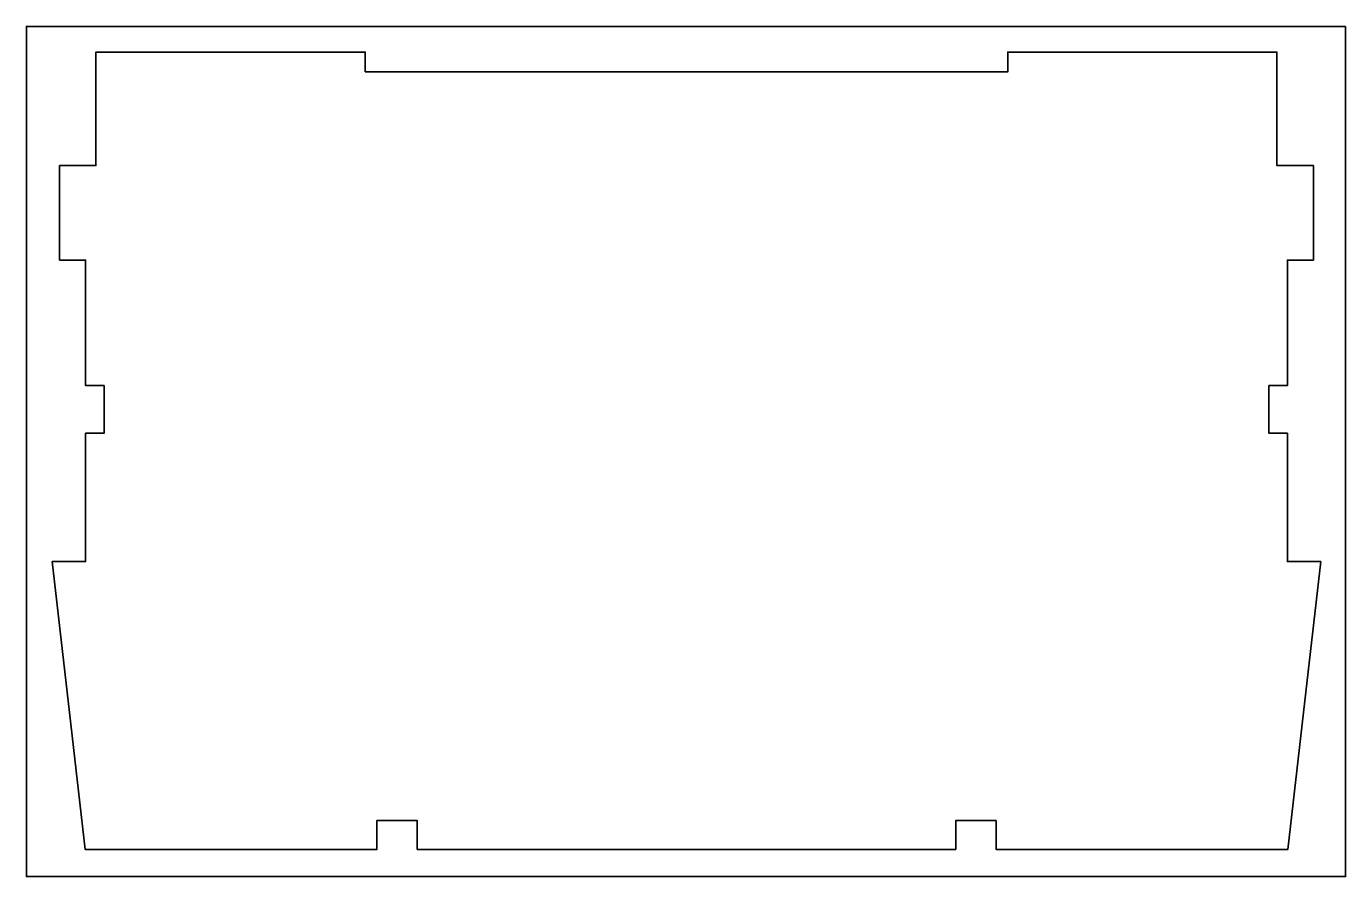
# Model space of a CAD drawing. Header units: millimetres. Extents: x -65 to 465, y 79 to 421.
import ezdxf

# ---------------------------------------------------------------- set-up
doc = ezdxf.new("R2010")
doc.units = ezdxf.units.MM
doc.header["$MEASUREMENT"] = 0
doc.layers.get('0').update_dxf_attribs({"lineweight": 0})
doc.layers.add('Safety', color=7, linetype='Continuous', lineweight=0)

msp = doc.modelspace()

# ---------------------------------------------------------------- linework, layer by layer
at = {"color": 230, "lineweight": 35, "true_color": 0xe6007e}
msp.add_lwpolyline([(70.99, 402.66), (70.99, 410.6), (-37.28, 410.6), (-37.28, 364.99), (-51.94, 364.99), (-51.94, 326.98), (-41.49, 326.98), (-41.49, 276.51), (-34.05, 276.51), (-34.05, 257.36), (-41.49, 257.36), (-41.49, 205.76), (-54.87, 205.76), (-47.95, 145.08), (-41.66, 89.99), (75.72, 89.99), (75.72, 101.55), (91.93, 101.55), (91.93, 89.99), (308.47, 89.99), (308.47, 101.55), (324.68, 101.55), (324.68, 89.99), (442.07, 89.99), (448.35, 145.08), (455.28, 205.76), (441.89, 205.76), (441.89, 257.36), (434.45, 257.36), (434.45, 276.51), (441.89, 276.51), (441.89, 326.98), (452.34, 326.98), (452.34, 364.99), (437.68, 364.99), (437.68, 410.6), (329.41, 410.6), (329.41, 402.66)], close=True, dxfattribs=at)
at = {"layer": 'Safety', "color": 230, "lineweight": 35, "true_color": 0xe6007e}
msp.add_lwpolyline([(465.28, 420.96), (-65.28, 420.96), (-65.28, 79.04), (465.28, 79.04)], close=True, dxfattribs=at)

doc.saveas('drawing.dxf')
